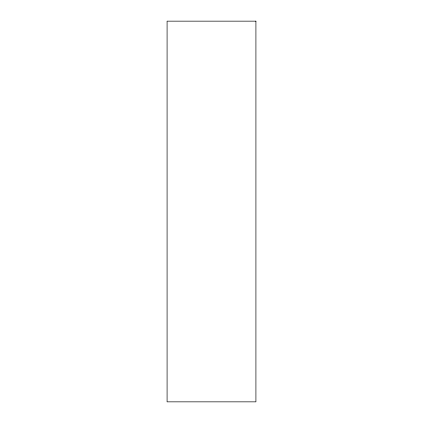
<?xml version="1.0" encoding="UTF-8"?>
<svg xmlns="http://www.w3.org/2000/svg" width="423" height="423" viewBox="0 0 423 423"><rect width="100%" height="100%" fill="white"/><g stroke="black" fill="none" stroke-linecap="round" stroke-linejoin="round"><path stroke-width="0.63" d="M255.915 21.15L167.085 21.15L167.085 401.85L255.915 401.85L255.915 21.15"/></g></svg>
